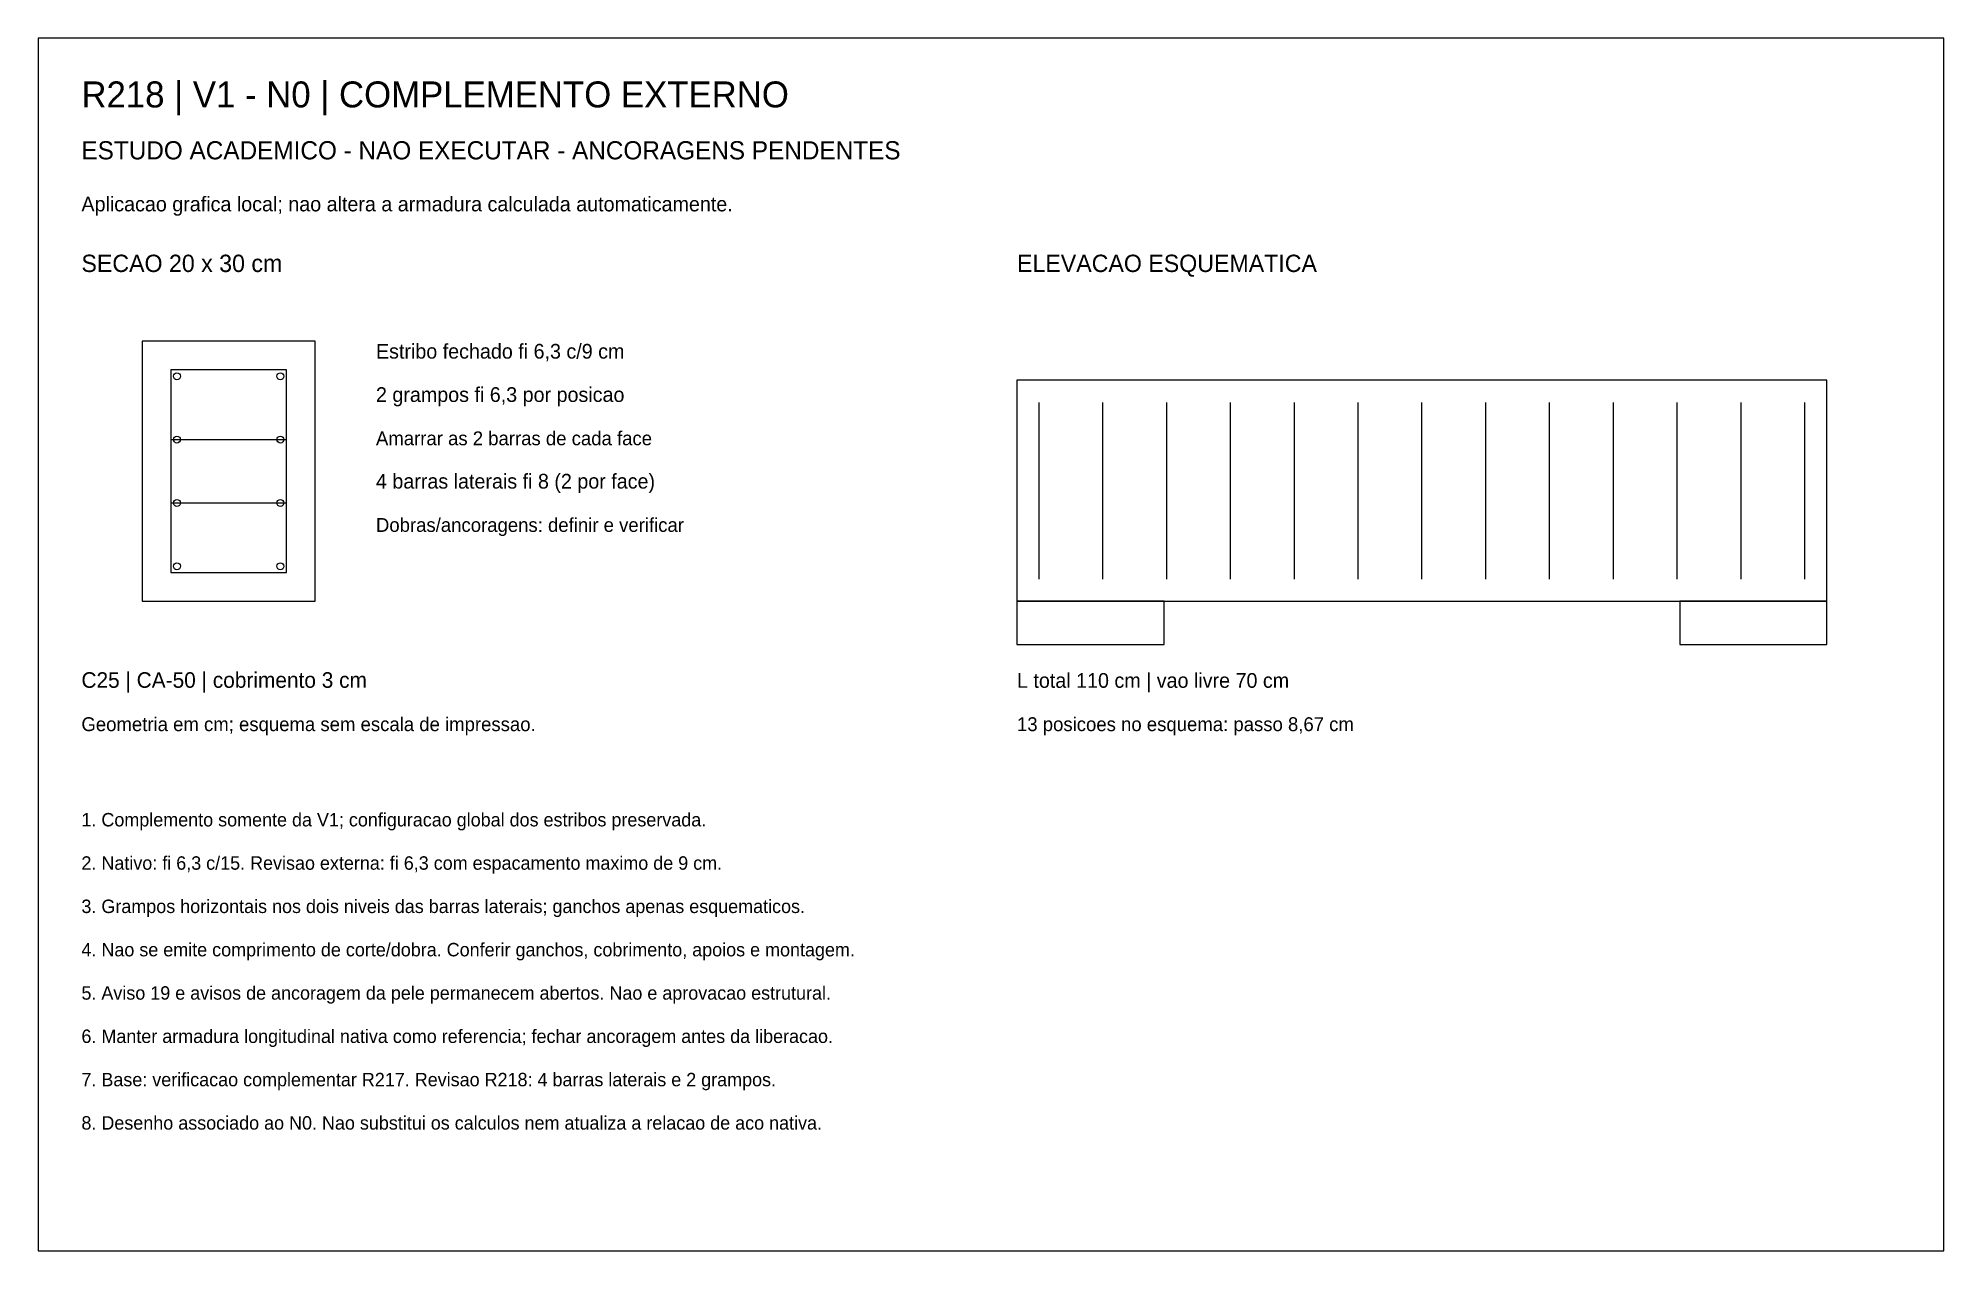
# Model space of a CAD drawing. Extents: x 0 to 220, y 0 to 140.
import ezdxf

# ---------------------------------------------------------------- set-up
doc = ezdxf.new("R2010")
doc.units = 0

msp = doc.modelspace()

# ---------------------------------------------------------------- linework, layer by layer
at = {"layer": 'R218_V1', "color": 7}
for p, q in [((220, 140), (0, 140)), ((0, 140), (0, 0)), ((220, 0), (220, 140)), ((32, 105), (12, 105)), ((12, 105), (12, 75)), ((32, 75), (32, 105)), ((206.5, 100.5), (113, 100.5)), ((113, 100.5), (113, 75)), ((206.5, 75), (206.5, 100.5)), ((12, 75), (32, 75)), ((113, 75), (206.5, 75)), ((130, 75), (113, 75)), ((113, 75), (113, 70)), ((130, 70), (130, 75)), ((206.5, 75), (189.5, 75)), ((189.5, 75), (189.5, 70)), ((206.5, 70), (206.5, 75)), ((113, 70), (130, 70)), ((189.5, 70), (206.5, 70)), ((0, 0), (220, 0))]:
    msp.add_line(p, q, dxfattribs=at)
at = {"layer": 'R218_V1', "color": 3}
for p, q in [((28.68, 101.69), (15.31, 101.69)), ((15.31, 101.69), (15.31, 78.31)), ((28.68, 78.31), (28.68, 101.69)), ((115.55, 77.55), (115.55, 97.95)), ((122.92, 77.55), (122.92, 97.95)), ((130.28, 77.55), (130.28, 97.95)), ((137.65, 77.55), (137.65, 97.95)), ((145.02, 77.55), (145.02, 97.95)), ((152.38, 77.55), (152.38, 97.95)), ((159.75, 77.55), (159.75, 97.95)), ((167.12, 77.55), (167.12, 97.95)), ((174.48, 77.55), (174.48, 97.95)), ((181.85, 77.55), (181.85, 97.95)), ((189.22, 77.55), (189.22, 97.95)), ((196.58, 77.55), (196.58, 97.95)), ((203.95, 77.55), (203.95, 97.95)), ((15.31, 93.66), (28.68, 93.66)), ((15.31, 86.34), (28.68, 86.34)), ((15.31, 78.31), (28.68, 78.31))]:
    msp.add_line(p, q, dxfattribs=at)
at = {"layer": 'R218_V1', "color": 7}
for centre in [(16.03, 100.97), (27.97, 100.97), (16.03, 79.03), (27.97, 79.03)]:
    msp.add_circle(centre, 0.4, dxfattribs=at)
at = {"layer": 'R218_V1', "color": 4}
for centre in [(16.03, 93.66), (27.97, 93.66), (16.03, 86.34), (27.97, 86.34)]:
    msp.add_circle(centre, 0.4, dxfattribs=at)

# ---------------------------------------------------------------- texts
at = {"layer": 'R218_V1', "color": 3}
for s, height, p in [('R218 | V1 - N0 | COMPLEMENTO EXTERNO', 3, (5, 132)), ('Estribo fechado fi 6,3 c/9 cm', 1.7, (39, 103)), ('2 grampos fi 6,3 por posicao', 1.7, (39, 98)), ('13 posicoes no esquema: passo 8,67 cm', 1.6, (113, 60))]:
    msp.add_text(s, height=height, dxfattribs=at).set_placement(p)
at = {"layer": 'R218_V1', "color": 1}
for s, height, p in [('ESTUDO ACADEMICO - NAO EXECUTAR - ANCORAGENS PENDENTES', 2.1, (5, 126)), ('Dobras/ancoragens: definir e verificar', 1.6, (39, 83)), ('4. Nao se emite comprimento de corte/dobra. Conferir ganchos, cobrimento, apoios e montagem.', 1.55, (5, 34)), ('5. Aviso 19 e avisos de ancoragem da pele permanecem abertos. Nao e aprovacao estrutural.', 1.55, (5, 29))]:
    msp.add_text(s, height=height, dxfattribs=at).set_placement(p)
at = {"layer": 'R218_V1', "color": 7}
for s, height, p in [('Aplicacao grafica local; nao altera a armadura calculada automaticamente.', 1.7, (5, 120)), ('SECAO 20 x 30 cm', 2, (5, 113)), ('ELEVACAO ESQUEMATICA', 2, (113, 113)), ('Amarrar as 2 barras de cada face', 1.6, (39, 93)), ('C25 | CA-50 | cobrimento 3 cm', 1.8, (5, 65)), ('L total 110 cm | vao livre 70 cm', 1.7, (113, 65)), ('Geometria em cm; esquema sem escala de impressao.', 1.6, (5, 60)), ('1. Complemento somente da V1; configuracao global dos estribos preservada.', 1.55, (5, 49)), ('2. Nativo: fi 6,3 c/15. Revisao externa: fi 6,3 com espacamento maximo de 9 cm.', 1.55, (5, 44)), ('3. Grampos horizontais nos dois niveis das barras laterais; ganchos apenas esquematicos.', 1.55, (5, 39)), ('6. Manter armadura longitudinal nativa como referencia; fechar ancoragem antes da liberacao.', 1.55, (5, 24)), ('7. Base: verificacao complementar R217. Revisao R218: 4 barras laterais e 2 grampos.', 1.55, (5, 19)), ('8. Desenho associado ao N0. Nao substitui os calculos nem atualiza a relacao de aco nativa.', 1.55, (5, 14))]:
    msp.add_text(s, height=height, dxfattribs=at).set_placement(p)
at = {"layer": 'R218_V1', "color": 4}
msp.add_text('4 barras laterais fi 8 (2 por face)', height=1.7, dxfattribs=at).set_placement((39, 88))

doc.saveas('drawing.dxf')
